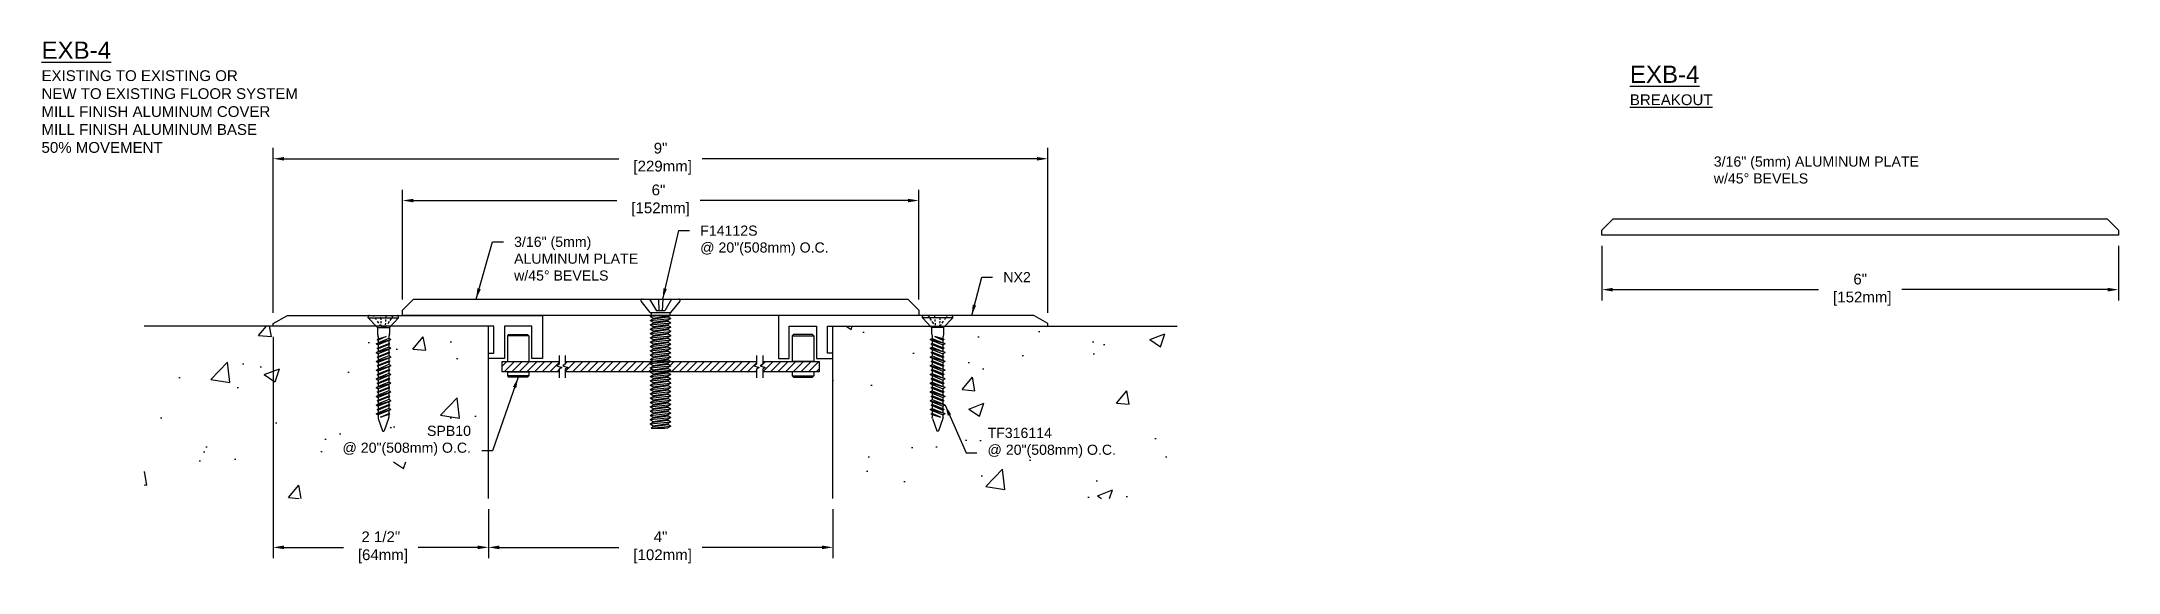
# Model space of a CAD drawing. Header units: inches. Extents: x -16.6 to 7.5, y -6.8 to -0.6.
import ezdxf

# ---------------------------------------------------------------- set-up
doc = ezdxf.new("R2010")
doc.units = ezdxf.units.IN
doc.header["$MEASUREMENT"] = 0
for name, color, linetype in [('Anchors', 4, 'Continuous'), ('Conditions', 1, 'Continuous'), ('Dimensions', 3, 'Continuous'), ('TEXT', 2, 'Continuous')]:
    doc.layers.add(name, color=color, linetype=linetype)
doc.styles.add('ARIAL', font='arial.ttf')
doc.dimstyles.new('Arial', dxfattribs={"dimtxt": 0.125, "dimasz": 0.125, "dimexe": 0.125, "dimexo": 0.125, "dimgap": 0.125, "dimtad": 0, "dimtih": 1, "dimtoh": 1, "dimdec": 4, "dimzin": 3, "dimdsep": 46, "dimlunit": 4, "dimtxsty": 'ARIAL', "dimcen": 0.125, "dimadec": 0, "dimazin": 0, "dimtfac": 1, "dimtdec": 4, "dimtofl": 0, "dimtmove": 0, "dimatfit": 3, "dimfxl": 0, "dimfrac": 2, "dimtolj": 1, "dimtzin": 0, "dimarcsym": 0})

# ---------------------------------------------------------------- blocks, each defined once
blk = doc.blocks.new('TF-316114')
for p, q in [((-0.163, 0), (0.163, 0)), ((-0.104, -0.013), (-0.113, 0)), ((-0.176, -0.029), (-0.175, -0.01)), ((-0.176, -0.029), (0.176, -0.029)), ((-0.176, -0.029), (-0.07, -0.141)), ((-0.082, -0.047), (-0.091, -0.032)), ((-0.07, -0.141), (0.07, -0.141)), ((-0.07, -0.141), (-0.07, -0.208)), ((-0.053, -0.09), (-0.069, -0.066)), ((-0.069, -0.218), (-0.063, -0.244)), ((-0.031, -0.125), (-0.044, -0.104)), ((-0.031, -0.005), (-0.031, 0)), ((-0.03, -0.026), (-0.03, -0.019)), ((-0.028, -0.051), (-0.029, -0.032)), ((-0.026, -0.091), (-0.028, -0.065)), ((-0.024, -0.126), (-0.025, -0.11)), ((-0.024, -0.135), (-0.011, -0.135)), ((-0.002, -0.135), (0.018, -0.135)), ((0.037, -0.115), (0.024, -0.135)), ((0.024, -0.135), (0.025, -0.125)), ((0.025, -0.11), (0.026, -0.09)), ((0.027, -0.07), (0.029, -0.048)), ((0.03, -0.026), (0.031, -0.008)), ((0.066, -0.071), (0.049, -0.098)), ((0.069, -0.218), (0.063, -0.244)), ((0.07, -0.141), (0.176, -0.029)), ((0.07, -0.141), (0.07, -0.208)), ((0.09, -0.035), (0.075, -0.058)), ((0.11, -0.005), (0.098, -0.022)), ((0.176, -0.029), (0.175, -0.01)), ((-0.086, -0.33), (0.086, -0.28)), ((-0.086, -0.33), (-0.062, -0.317)), ((-0.086, -0.33), (-0.062, -0.343)), ((-0.086, -0.432), (0.086, -0.381)), ((-0.086, -0.432), (-0.062, -0.419)), ((-0.086, -0.432), (-0.062, -0.445)), ((-0.074, -0.28), (0.032, -0.243)), ((-0.074, -0.28), (-0.062, -0.273)), ((-0.074, -0.28), (-0.062, -0.286)), ((-0.074, -0.381), (0.074, -0.33)), ((-0.074, -0.381), (-0.062, -0.375)), ((-0.074, -0.381), (-0.062, -0.387)), ((-0.074, -0.483), (0.074, -0.432)), ((-0.074, -0.483), (-0.062, -0.477)), ((-0.062, -0.273), (0.032, -0.243)), ((0.032, -0.243), (-0.062, -0.286)), ((-0.062, -0.253), (-0.062, -0.273)), ((0.062, -0.267), (-0.062, -0.317)), ((-0.062, -0.286), (-0.062, -0.317)), ((0.062, -0.293), (-0.062, -0.343)), ((-0.062, -0.375), (0.062, -0.324)), ((0.062, -0.337), (-0.062, -0.387)), ((-0.062, -0.343), (-0.062, -0.375)), ((0.062, -0.368), (-0.062, -0.419)), ((-0.062, -0.387), (-0.062, -0.419)), ((0.062, -0.394), (-0.062, -0.445)), ((-0.062, -0.477), (0.062, -0.426)), ((0.062, -0.438), (-0.062, -0.489)), ((-0.062, -0.445), (-0.062, -0.477)), ((0.062, -0.47), (-0.062, -0.521)), ((0.062, -0.253), (0.062, -0.267)), ((0.086, -0.28), (0.062, -0.267)), ((0.086, -0.28), (0.062, -0.293)), ((0.062, -0.293), (0.062, -0.324)), ((0.074, -0.33), (0.062, -0.324)), ((0.074, -0.33), (0.062, -0.337)), ((0.062, -0.337), (0.062, -0.368)), ((0.086, -0.381), (0.062, -0.368)), ((0.086, -0.381), (0.062, -0.394)), ((0.062, -0.394), (0.062, -0.426)), ((0.074, -0.432), (0.062, -0.426)), ((0.074, -0.432), (0.062, -0.438)), ((0.062, -0.438), (0.062, -0.47)), ((0.086, -0.483), (0.062, -0.47)), ((-0.086, -0.534), (0.086, -0.483)), ((-0.086, -0.534), (-0.062, -0.521)), ((-0.086, -0.534), (-0.062, -0.546)), ((-0.086, -0.635), (0.086, -0.584)), ((-0.086, -0.635), (-0.062, -0.622)), ((-0.086, -0.635), (-0.062, -0.648)), ((-0.086, -0.737), (0.086, -0.686)), ((-0.086, -0.737), (-0.062, -0.724)), ((-0.074, -0.483), (-0.062, -0.489)), ((-0.074, -0.584), (0.074, -0.534)), ((-0.074, -0.584), (-0.062, -0.578)), ((-0.074, -0.584), (-0.062, -0.59)), ((-0.074, -0.686), (0.074, -0.635)), ((-0.074, -0.686), (-0.062, -0.68)), ((-0.074, -0.686), (-0.062, -0.692)), ((-0.062, -0.489), (-0.062, -0.521)), ((0.062, -0.496), (-0.062, -0.546)), ((-0.062, -0.578), (0.062, -0.527)), ((0.062, -0.54), (-0.062, -0.59)), ((-0.062, -0.546), (-0.062, -0.578)), ((0.062, -0.571), (-0.062, -0.622)), ((-0.062, -0.59), (-0.062, -0.622)), ((0.062, -0.597), (-0.062, -0.648)), ((-0.062, -0.68), (0.062, -0.629)), ((0.062, -0.641), (-0.062, -0.692)), ((-0.062, -0.648), (-0.062, -0.68)), ((0.062, -0.673), (-0.062, -0.724)), ((-0.062, -0.692), (-0.062, -0.724)), ((0.062, -0.699), (-0.062, -0.75)), ((0.086, -0.483), (0.062, -0.496)), ((0.062, -0.496), (0.062, -0.527)), ((0.074, -0.534), (0.062, -0.527)), ((0.074, -0.534), (0.062, -0.54)), ((0.062, -0.54), (0.062, -0.571)), ((0.086, -0.584), (0.062, -0.571)), ((0.086, -0.584), (0.062, -0.597)), ((0.062, -0.597), (0.062, -0.629)), ((0.074, -0.635), (0.062, -0.629)), ((0.074, -0.635), (0.062, -0.641)), ((0.062, -0.641), (0.062, -0.673)), ((0.086, -0.686), (0.062, -0.673)), ((0.086, -0.686), (0.062, -0.699)), ((0.062, -0.699), (0.062, -0.73)), ((-0.086, -0.737), (-0.062, -0.75)), ((-0.086, -0.838), (0.086, -0.787)), ((-0.086, -0.838), (-0.062, -0.825)), ((-0.086, -0.838), (-0.062, -0.851)), ((-0.086, -0.94), (0.086, -0.889)), ((-0.086, -0.94), (-0.062, -0.927)), ((-0.086, -0.94), (-0.062, -0.953)), ((-0.074, -0.787), (0.074, -0.737)), ((-0.074, -0.787), (-0.062, -0.781)), ((-0.074, -0.787), (-0.062, -0.794)), ((-0.074, -0.889), (0.074, -0.838)), ((-0.074, -0.889), (-0.062, -0.883)), ((-0.074, -0.889), (-0.062, -0.895)), ((-0.074, -0.991), (0.074, -0.94)), ((-0.062, -0.781), (0.062, -0.73)), ((0.062, -0.743), (-0.062, -0.794)), ((-0.062, -0.75), (-0.062, -0.781)), ((0.062, -0.774), (-0.062, -0.825)), ((-0.062, -0.794), (-0.062, -0.825)), ((0.062, -0.8), (-0.062, -0.851)), ((-0.062, -0.883), (0.062, -0.832)), ((0.062, -0.844), (-0.062, -0.895)), ((-0.062, -0.851), (-0.062, -0.883)), ((0.062, -0.876), (-0.062, -0.927)), ((-0.062, -0.895), (-0.062, -0.927)), ((0.062, -0.902), (-0.062, -0.953)), ((-0.062, -0.984), (0.062, -0.934)), ((0.062, -0.946), (-0.062, -0.997)), ((-0.062, -0.953), (-0.062, -0.984)), ((0.074, -0.737), (0.062, -0.73)), ((0.074, -0.737), (0.062, -0.743)), ((0.062, -0.743), (0.062, -0.774)), ((0.086, -0.787), (0.062, -0.774)), ((0.086, -0.787), (0.062, -0.8)), ((0.062, -0.8), (0.062, -0.832)), ((0.074, -0.838), (0.062, -0.832)), ((0.074, -0.838), (0.062, -0.844)), ((0.062, -0.844), (0.062, -0.876)), ((0.086, -0.889), (0.062, -0.876)), ((0.086, -0.889), (0.062, -0.902)), ((0.062, -0.902), (0.062, -0.934)), ((0.074, -0.94), (0.062, -0.934)), ((0.074, -0.94), (0.062, -0.946)), ((0.062, -0.946), (0.062, -0.978)), ((-0.086, -1.041), (0.086, -0.991)), ((-0.086, -1.041), (-0.062, -1.028)), ((-0.086, -1.041), (-0.062, -1.054)), ((-0.086, -1.143), (0.086, -1.092)), ((-0.086, -1.143), (-0.062, -1.13)), ((-0.086, -1.143), (-0.062, -1.156)), ((-0.074, -0.991), (-0.062, -0.984)), ((-0.074, -0.991), (-0.062, -0.997)), ((-0.074, -1.092), (0.074, -1.041)), ((-0.074, -1.092), (-0.062, -1.086)), ((-0.074, -1.092), (-0.062, -1.098)), ((0.062, -0.978), (-0.062, -1.028)), ((-0.062, -0.997), (-0.062, -1.028)), ((0.062, -1.003), (-0.062, -1.054)), ((-0.062, -1.086), (0.062, -1.035)), ((0.062, -1.047), (-0.062, -1.098)), ((-0.062, -1.054), (-0.062, -1.086)), ((0.062, -1.079), (-0.062, -1.13)), ((-0.062, -1.098), (-0.062, -1.13)), ((0.062, -1.105), (-0.062, -1.156)), ((-0.062, -1.156), (-0.062, -1.182)), ((-0.06, -1.197), (-0.01, -1.34)), ((-0.034, -1.18), (0.062, -1.137)), ((-0.034, -1.18), (0.074, -1.143)), ((0.062, -1.149), (-0.034, -1.18)), ((0.06, -1.197), (0.01, -1.34)), ((0.086, -0.991), (0.062, -0.978)), ((0.086, -0.991), (0.062, -1.003)), ((0.062, -1.003), (0.062, -1.035)), ((0.074, -1.041), (0.062, -1.035)), ((0.074, -1.041), (0.062, -1.047)), ((0.062, -1.047), (0.062, -1.079)), ((0.086, -1.092), (0.062, -1.079)), ((0.086, -1.092), (0.062, -1.105)), ((0.062, -1.105), (0.062, -1.137)), ((0.074, -1.143), (0.062, -1.137)), ((0.074, -1.143), (0.062, -1.149)), ((0.062, -1.149), (0.062, -1.182))]:
    blk.add_line(p, q)
for centre, radius, start, end in [((-0.163, -0.011), 0.0112, 90, 175), ((-0.023, -0.208), 0.0465, 180, 191.9357), ((0.023, -0.208), 0.0465, 348.0643, 0), ((0.163, -0.011), 0.0112, 5, 90), ((-0.109, -0.253), 0.0465, 0, 11.9357), ((0.109, -0.253), 0.0465, 168.0643, 180), ((-0.016, -1.182), 0.0465, 180, 199.3058), ((0.016, -1.182), 0.0465, 340.6942, 0), ((0, -1.335), 0.0106, 204.1001, 335.8999)]:
    blk.add_arc(centre, radius, start, end)
blk = doc.blocks.new('TF316114')
blk.add_blockref('TF-316114', (0, 0))
blk = doc.blocks.new('F14112S')
for p, q in [((-0.214, 0), (0.214, 0)), ((-0.128, 0), (-0.047, -0.137)), ((-0.025, 0), (-0.02, -0.137)), ((0.025, 0), (0.02, -0.137)), ((0.128, 0), (0.048, -0.137)), ((-0.119, -0.155), (-0.226, -0.024)), ((-0.119, -0.155), (0.119, -0.155)), ((-0.119, -0.2), (-0.108, -0.195)), ((-0.119, -0.2), (-0.068, -0.195)), ((-0.119, -0.2), (-0.085, -0.22)), ((-0.119, -0.25), (0.119, -0.225)), ((-0.119, -0.25), (-0.085, -0.23)), ((-0.108, -0.155), (-0.108, -0.195)), ((0.108, -0.195), (-0.108, -0.195)), ((-0.085, -0.22), (0.085, -0.195)), ((-0.085, -0.23), (0.085, -0.205)), ((-0.085, -0.22), (-0.085, -0.23)), ((0.048, -0.137), (-0.047, -0.137)), ((0.108, -0.195), (0.085, -0.205)), ((0.119, -0.225), (0.085, -0.205)), ((0.119, -0.225), (0.085, -0.245)), ((0.108, -0.155), (0.108, -0.195)), ((0.119, -0.155), (0.226, -0.024)), ((-0.119, -0.25), (-0.085, -0.27)), ((-0.119, -0.3), (0.119, -0.275)), ((-0.119, -0.3), (-0.085, -0.28)), ((-0.119, -0.3), (-0.085, -0.32)), ((-0.119, -0.35), (0.119, -0.325)), ((-0.119, -0.35), (-0.085, -0.33)), ((-0.119, -0.35), (-0.085, -0.37)), ((-0.119, -0.4), (0.119, -0.375)), ((-0.119, -0.4), (-0.085, -0.38)), ((-0.119, -0.4), (-0.085, -0.42)), ((-0.119, -0.45), (0.119, -0.425)), ((-0.119, -0.45), (-0.085, -0.43)), ((-0.119, -0.45), (-0.085, -0.47)), ((-0.119, -0.5), (0.119, -0.475)), ((-0.119, -0.5), (-0.085, -0.48)), ((-0.085, -0.27), (0.085, -0.245)), ((-0.085, -0.28), (0.085, -0.255)), ((-0.085, -0.27), (-0.085, -0.28)), ((-0.085, -0.32), (0.085, -0.295)), ((-0.085, -0.33), (0.085, -0.305)), ((-0.085, -0.32), (-0.085, -0.33)), ((-0.085, -0.37), (0.085, -0.345)), ((-0.085, -0.38), (0.085, -0.355)), ((-0.085, -0.37), (-0.085, -0.38)), ((-0.085, -0.42), (0.085, -0.395)), ((-0.085, -0.43), (0.085, -0.405)), ((-0.085, -0.42), (-0.085, -0.43)), ((-0.085, -0.47), (0.085, -0.445)), ((-0.085, -0.48), (0.085, -0.455)), ((-0.085, -0.47), (-0.085, -0.48)), ((0.085, -0.245), (0.085, -0.255)), ((0.119, -0.275), (0.085, -0.255)), ((0.119, -0.275), (0.085, -0.295)), ((0.085, -0.295), (0.085, -0.305)), ((0.119, -0.325), (0.085, -0.305)), ((0.119, -0.325), (0.085, -0.345)), ((0.085, -0.345), (0.085, -0.355)), ((0.119, -0.375), (0.085, -0.355)), ((0.119, -0.375), (0.085, -0.395)), ((0.085, -0.395), (0.085, -0.405)), ((0.119, -0.425), (0.085, -0.405)), ((0.119, -0.425), (0.085, -0.445)), ((0.085, -0.445), (0.085, -0.455)), ((0.119, -0.475), (0.085, -0.455)), ((0.119, -0.475), (0.085, -0.495)), ((-0.119, -0.5), (-0.085, -0.52)), ((-0.119, -0.55), (0.119, -0.525)), ((-0.119, -0.55), (-0.085, -0.53)), ((-0.119, -0.55), (-0.085, -0.57)), ((-0.119, -0.6), (0.119, -0.575)), ((-0.119, -0.6), (-0.085, -0.58)), ((-0.119, -0.6), (-0.085, -0.62)), ((-0.119, -0.65), (0.119, -0.625)), ((-0.119, -0.65), (-0.085, -0.63)), ((-0.119, -0.65), (-0.085, -0.67)), ((-0.119, -0.7), (0.119, -0.675)), ((-0.119, -0.7), (-0.085, -0.68)), ((-0.119, -0.7), (-0.085, -0.72)), ((-0.085, -0.52), (0.085, -0.495)), ((-0.085, -0.53), (0.085, -0.505)), ((-0.085, -0.52), (-0.085, -0.53)), ((-0.085, -0.57), (0.085, -0.545)), ((-0.085, -0.58), (0.085, -0.555)), ((-0.085, -0.57), (-0.085, -0.58)), ((-0.085, -0.62), (0.085, -0.595)), ((-0.085, -0.63), (0.085, -0.605)), ((-0.085, -0.62), (-0.085, -0.63)), ((-0.085, -0.67), (0.085, -0.645)), ((-0.085, -0.68), (0.085, -0.655)), ((-0.085, -0.67), (-0.085, -0.68)), ((-0.085, -0.72), (0.085, -0.695)), ((-0.085, -0.73), (0.085, -0.705)), ((-0.085, -0.72), (-0.085, -0.73)), ((0.085, -0.495), (0.085, -0.505)), ((0.119, -0.525), (0.085, -0.505)), ((0.119, -0.525), (0.085, -0.545)), ((0.085, -0.545), (0.085, -0.555)), ((0.119, -0.575), (0.085, -0.555)), ((0.119, -0.575), (0.085, -0.595)), ((0.085, -0.595), (0.085, -0.605)), ((0.119, -0.625), (0.085, -0.605)), ((0.119, -0.625), (0.085, -0.645)), ((0.085, -0.645), (0.085, -0.655)), ((0.119, -0.675), (0.085, -0.655)), ((0.119, -0.675), (0.085, -0.695)), ((0.085, -0.695), (0.085, -0.705)), ((0.119, -0.725), (0.085, -0.705)), ((-0.119, -0.75), (0.119, -0.725)), ((-0.119, -0.75), (-0.085, -0.73)), ((-0.119, -0.75), (-0.085, -0.77)), ((-0.119, -0.8), (0.119, -0.775)), ((-0.119, -0.8), (-0.085, -0.78)), ((-0.119, -0.8), (-0.085, -0.82)), ((-0.119, -0.85), (0.119, -0.825)), ((-0.119, -0.85), (-0.085, -0.83)), ((-0.119, -0.85), (-0.085, -0.87)), ((-0.119, -0.9), (0.119, -0.875)), ((-0.119, -0.9), (-0.085, -0.88)), ((-0.119, -0.9), (-0.085, -0.92)), ((-0.119, -0.95), (0.119, -0.925)), ((-0.119, -0.95), (-0.085, -0.93)), ((-0.119, -0.95), (-0.085, -0.97)), ((-0.085, -0.77), (0.085, -0.745)), ((-0.085, -0.78), (0.085, -0.755)), ((-0.085, -0.77), (-0.085, -0.78)), ((-0.085, -0.82), (0.085, -0.795)), ((-0.085, -0.83), (0.085, -0.805)), ((-0.085, -0.82), (-0.085, -0.83)), ((-0.085, -0.87), (0.085, -0.845)), ((-0.085, -0.88), (0.085, -0.855)), ((-0.085, -0.87), (-0.085, -0.88)), ((-0.085, -0.92), (0.085, -0.895)), ((-0.085, -0.93), (0.085, -0.905)), ((-0.085, -0.92), (-0.085, -0.93)), ((-0.085, -0.97), (0.085, -0.945)), ((-0.085, -0.98), (0.085, -0.955)), ((0.119, -0.725), (0.085, -0.745)), ((0.085, -0.745), (0.085, -0.755)), ((0.119, -0.775), (0.085, -0.755)), ((0.119, -0.775), (0.085, -0.795)), ((0.085, -0.795), (0.085, -0.805)), ((0.119, -0.825), (0.085, -0.805)), ((0.119, -0.825), (0.085, -0.845)), ((0.085, -0.845), (0.085, -0.855)), ((0.119, -0.875), (0.085, -0.855)), ((0.119, -0.875), (0.085, -0.895)), ((0.085, -0.895), (0.085, -0.905)), ((0.119, -0.925), (0.085, -0.905)), ((0.119, -0.925), (0.085, -0.945)), ((0.085, -0.945), (0.085, -0.955)), ((0.119, -0.975), (0.085, -0.955)), ((-0.119, -1), (0.119, -0.975)), ((-0.119, -1), (-0.085, -0.98)), ((-0.119, -1), (-0.085, -1.02)), ((-0.119, -1.05), (0.119, -1.025)), ((-0.119, -1.05), (-0.085, -1.03)), ((-0.119, -1.05), (-0.085, -1.07)), ((-0.119, -1.1), (0.119, -1.075)), ((-0.119, -1.1), (-0.085, -1.08)), ((-0.119, -1.1), (-0.085, -1.12)), ((-0.119, -1.15), (0.119, -1.125)), ((-0.119, -1.15), (-0.085, -1.13)), ((-0.119, -1.15), (-0.085, -1.17)), ((-0.119, -1.2), (0.119, -1.175)), ((-0.119, -1.2), (-0.085, -1.18)), ((-0.119, -1.2), (-0.085, -1.22)), ((-0.085, -0.97), (-0.085, -0.98)), ((-0.085, -1.02), (0.085, -0.995)), ((-0.085, -1.03), (0.085, -1.005)), ((-0.085, -1.02), (-0.085, -1.03)), ((-0.085, -1.07), (0.085, -1.045)), ((-0.085, -1.08), (0.085, -1.055)), ((-0.085, -1.07), (-0.085, -1.08)), ((-0.085, -1.12), (0.085, -1.095)), ((-0.085, -1.13), (0.085, -1.105)), ((-0.085, -1.12), (-0.085, -1.13)), ((-0.085, -1.17), (0.085, -1.145)), ((-0.085, -1.18), (0.085, -1.155)), ((-0.085, -1.17), (-0.085, -1.18)), ((-0.085, -1.22), (0.085, -1.195)), ((-0.085, -1.23), (0.085, -1.205)), ((0.119, -0.975), (0.085, -0.995)), ((0.085, -0.995), (0.085, -1.005)), ((0.119, -1.025), (0.085, -1.005)), ((0.119, -1.025), (0.085, -1.045)), ((0.085, -1.045), (0.085, -1.055)), ((0.119, -1.075), (0.085, -1.055)), ((0.119, -1.075), (0.085, -1.095)), ((0.085, -1.095), (0.085, -1.105)), ((0.119, -1.125), (0.085, -1.105)), ((0.119, -1.125), (0.085, -1.145)), ((0.085, -1.145), (0.085, -1.155)), ((0.119, -1.175), (0.085, -1.155)), ((0.119, -1.175), (0.085, -1.195)), ((0.085, -1.195), (0.085, -1.205)), ((0.119, -1.225), (0.085, -1.205)), ((-0.119, -1.25), (0.119, -1.225)), ((-0.119, -1.25), (-0.085, -1.23)), ((-0.119, -1.25), (-0.085, -1.27)), ((-0.119, -1.3), (0.119, -1.275)), ((-0.119, -1.3), (-0.085, -1.28)), ((-0.119, -1.3), (-0.085, -1.32)), ((-0.119, -1.35), (0.119, -1.325)), ((-0.119, -1.35), (-0.085, -1.33)), ((-0.119, -1.35), (-0.085, -1.37)), ((-0.119, -1.4), (0.119, -1.375)), ((-0.119, -1.4), (-0.085, -1.38)), ((-0.119, -1.4), (-0.085, -1.42)), ((-0.119, -1.45), (0.119, -1.425)), ((-0.119, -1.45), (-0.085, -1.43)), ((-0.085, -1.22), (-0.085, -1.23)), ((-0.085, -1.27), (0.085, -1.245)), ((-0.085, -1.28), (0.085, -1.255)), ((-0.085, -1.27), (-0.085, -1.28)), ((-0.085, -1.32), (0.085, -1.295)), ((-0.085, -1.33), (0.085, -1.305)), ((-0.085, -1.32), (-0.085, -1.33)), ((-0.085, -1.37), (0.085, -1.345)), ((-0.085, -1.38), (0.085, -1.355)), ((-0.085, -1.37), (-0.085, -1.38)), ((-0.085, -1.42), (0.085, -1.395)), ((-0.085, -1.43), (0.085, -1.405)), ((-0.085, -1.42), (-0.085, -1.43)), ((-0.085, -1.47), (0.085, -1.445)), ((0.119, -1.225), (0.085, -1.245)), ((0.085, -1.245), (0.085, -1.255)), ((0.119, -1.275), (0.085, -1.255)), ((0.119, -1.275), (0.085, -1.295)), ((0.085, -1.295), (0.085, -1.305)), ((0.119, -1.325), (0.085, -1.305)), ((0.119, -1.325), (0.085, -1.345)), ((0.085, -1.345), (0.085, -1.355)), ((0.119, -1.375), (0.085, -1.355)), ((0.119, -1.375), (0.085, -1.395)), ((0.085, -1.395), (0.085, -1.405)), ((0.119, -1.425), (0.085, -1.405)), ((0.119, -1.425), (0.085, -1.445)), ((0.085, -1.445), (0.085, -1.455)), ((-0.119, -1.45), (-0.085, -1.47)), ((-0.11, -1.5), (0.119, -1.475)), ((-0.11, -1.5), (-0.085, -1.48)), ((-0.11, -1.5), (0.048, -1.5)), ((-0.085, -1.48), (0.085, -1.455)), ((-0.085, -1.47), (-0.085, -1.48)), ((0.048, -1.5), (0.085, -1.495)), ((0.119, -1.475), (0.085, -1.455)), ((0.119, -1.475), (0.085, -1.495))]:
    blk.add_line(p, q)
for centre, start, end in [((-0.214, -0.015), 90, 219.032), ((0.214, -0.015), 320.968, 90)]:
    blk.add_arc(centre, 0.015, start, end)
blk = doc.blocks.new('*D10')
at = {"layer": 'Defpoints', "color": 0}
for p in [(-11.453, -5.935), (-7.453, -5.935), (-7.453, -6.503)]:
    blk.add_point(p, dxfattribs=at)
at = {"layer": 'Dimensions', "color": 0, "lineweight": -2}
for p, q in [((-11.453, -6.06), (-11.453, -6.628)), ((-7.453, -6.06), (-7.453, -6.628)), ((-11.328, -6.503), (-9.936, -6.503)), ((-7.578, -6.503), (-8.97, -6.503))]:
    blk.add_line(p, q, dxfattribs=at)
at = {"layer": 'Dimensions', "color": 0}
for points in [[(-11.328, -6.482), (-11.328, -6.524), (-11.453, -6.503)], [(-7.578, -6.482), (-7.578, -6.524), (-7.453, -6.503)]]:
    blk.add_solid(points, dxfattribs=at)
at = {"layer": 'Dimensions', "color": 0, "insert": (-9.453, -6.503), "char_height": 0.125, "attachment_point": 5, "style": 'ARIAL'}
blk.add_mtext('\\A1;4"\\P [102mm]', dxfattribs=at)
blk = doc.blocks.new('*D11')
at = {"layer": 'Defpoints', "color": 0}
for p in [(-13.953, -3.935), (-11.453, -5.935), (-13.953, -6.503)]:
    blk.add_point(p, dxfattribs=at)
at = {"layer": 'Dimensions', "color": 0, "lineweight": -2}
for p, q in [((-13.953, -4.06), (-13.953, -6.628)), ((-11.453, -6.06), (-11.453, -6.628)), ((-13.828, -6.503), (-13.138, -6.503)), ((-11.578, -6.503), (-12.269, -6.503))]:
    blk.add_line(p, q, dxfattribs=at)
at = {"layer": 'Dimensions', "color": 0}
for points in [[(-13.828, -6.482), (-13.828, -6.524), (-13.953, -6.503)], [(-11.578, -6.482), (-11.578, -6.524), (-11.453, -6.503)]]:
    blk.add_solid(points, dxfattribs=at)
at = {"layer": 'Dimensions', "color": 0, "insert": (-12.703, -6.503), "char_height": 0.125, "attachment_point": 5, "style": 'ARIAL'}
blk.add_mtext('\\A1;2 1/2"\\P [64mm]', dxfattribs=at)
blk = doc.blocks.new('*D12')
at = {"layer": 'Defpoints', "color": 0}
for p in [(-6.452, -2.476), (-12.452, -3.75), (-6.452, -3.75)]:
    blk.add_point(p, dxfattribs=at)
at = {"layer": 'Dimensions', "color": 0, "lineweight": -2}
for p, q in [((-12.452, -3.625), (-12.452, -2.351)), ((-6.452, -3.625), (-6.452, -2.351)), ((-12.327, -2.476), (-9.96, -2.476)), ((-6.577, -2.476), (-8.993, -2.476))]:
    blk.add_line(p, q, dxfattribs=at)
at = {"layer": 'Dimensions', "color": 0}
for points in [[(-12.327, -2.456), (-12.327, -2.497), (-12.452, -2.476)], [(-6.577, -2.456), (-6.577, -2.497), (-6.452, -2.476)]]:
    blk.add_solid(points, dxfattribs=at)
at = {"layer": 'Dimensions', "color": 0, "insert": (-9.477, -2.476), "char_height": 0.125, "attachment_point": 5, "style": 'ARIAL'}
blk.add_mtext('\\A1;6"\\P [152mm]', dxfattribs=at)
blk = doc.blocks.new('*D13')
at = {"layer": 'Defpoints', "color": 0}
for p in [(-4.953, -1.991), (-13.953, -3.905), (-4.953, -3.905)]:
    blk.add_point(p, dxfattribs=at)
at = {"layer": 'Dimensions', "color": 0, "lineweight": -2}
for p, q in [((-13.953, -3.78), (-13.953, -1.866)), ((-4.953, -3.78), (-4.953, -1.866)), ((-13.828, -1.991), (-9.936, -1.991)), ((-5.078, -1.991), (-8.97, -1.991))]:
    blk.add_line(p, q, dxfattribs=at)
at = {"layer": 'Dimensions', "color": 0}
for points in [[(-13.828, -1.971), (-13.828, -2.012), (-13.953, -1.991)], [(-5.078, -1.971), (-5.078, -2.012), (-4.953, -1.991)]]:
    blk.add_solid(points, dxfattribs=at)
at = {"layer": 'Dimensions', "color": 0, "insert": (-9.453, -1.991), "char_height": 0.125, "attachment_point": 5, "style": 'ARIAL'}
blk.add_mtext('\\A1;9"\\P [229mm]', dxfattribs=at)
blk = doc.blocks.new('PIN')
for p, q in [((-0.16, 0.17), (-0.145, 0.185)), ((-0.16, 0.17), (0.09, 0.17)), ((-0.16, 0.17), (-0.16, -0.128)), ((0.075, 0.185), (-0.145, 0.185)), ((0.075, 0.185), (0.09, 0.17)), ((0.09, 0.17), (0.09, -0.128)), ((0.09, -0.128), (-0.16, -0.128)), ((0.09, -0.248), (-0.16, -0.248)), ((-0.16, -0.248), (-0.16, -0.295)), ((-0.16, -0.295), (0.09, -0.295)), ((-0.16, -0.295), (-0.145, -0.31)), ((-0.145, -0.31), (0.075, -0.31)), ((0.09, -0.295), (0.075, -0.31)), ((0.09, -0.248), (0.09, -0.295))]:
    blk.add_line(p, q)
blk = doc.blocks.new('SPB10')
h = blk.add_hatch()
h.set_pattern_fill('ANSI31', color=256, scale=0.5, style=0)
h.paths.add_polyline_path([(5.222, 3.147), (5.222, 3.027), (5.886, 3.027), (5.886, 3.057), (5.915, 3.076), (5.857, 3.098), (5.886, 3.117), (5.886, 3.147)])
h.paths.add_polyline_path([(5.956, 3.147), (5.956, 3.117), (5.927, 3.098), (5.985, 3.076), (5.956, 3.057), (5.956, 3.027), (6.953, 3.027), (6.979, 3.042), (6.979, 3.052), (6.945, 3.072), (6.979, 3.092), (6.979, 3.102), (6.945, 3.122), (6.979, 3.142), (6.979, 3.147)])
h.paths.add_polyline_path([(7.182, 3.147), (7.149, 3.127), (7.149, 3.117), (7.183, 3.097), (7.149, 3.077), (7.149, 3.067), (7.183, 3.047), (7.149, 3.027), (7.149, 3.027), (8.18, 3.027), (8.18, 3.057), (8.209, 3.076), (8.151, 3.098), (8.18, 3.117), (8.18, 3.147)])
h.paths.add_polyline_path([(8.905, 3.027), (8.905, 3.147), (8.25, 3.147), (8.25, 3.117), (8.221, 3.098), (8.279, 3.076), (8.25, 3.057), (8.25, 3.027)])
for points in [[(5.886, 3.027), (5.222, 3.027), (5.222, 3.147), (5.886, 3.147)], [(5.886, 3.217), (5.886, 3.117), (5.857, 3.098), (5.915, 3.076), (5.886, 3.057), (5.886, 2.957)], [(5.956, 3.217), (5.956, 3.117), (5.927, 3.098), (5.985, 3.076), (5.956, 3.057), (5.956, 2.957)], [(5.956, 3.147), (8.18, 3.147)], [(8.18, 3.217), (8.18, 3.117), (8.151, 3.098), (8.209, 3.076), (8.18, 3.057), (8.18, 2.957)], [(8.25, 3.217), (8.25, 3.117), (8.221, 3.098), (8.279, 3.076), (8.25, 3.057), (8.25, 2.957)], [(8.25, 3.147), (8.905, 3.147), (8.905, 3.027), (8.25, 3.027)], [(8.18, 3.027), (5.956, 3.027)]]:
    blk.add_lwpolyline(points)
at = {"xscale": -1}
blk.add_blockref('PIN', (5.374, 3.274), dxfattribs=at)
blk.add_blockref('PIN', (8.753, 3.274))
blk = doc.blocks.new('NX2')
blk.add_lwpolyline([(6.069, 3.557), (5.751, 3.557), (5.751, 3.182), (5.564, 3.182), (5.564, 3.244), (5.626, 3.244), (5.626, 3.557), (3.064, 3.557), (3.064, 3.587), (3.229, 3.682), (6.194, 3.682), (6.194, 3.182), (6.069, 3.182)], close=True)
blk = doc.blocks.new('*D16')
at = {"layer": 'Defpoints', "color": 0}
for p in [(1.484, -2.879), (7.484, -2.879), (7.484, -3.511)]:
    blk.add_point(p, dxfattribs=at)
at = {"layer": 'Dimensions', "color": 0, "lineweight": -2}
for p, q in [((1.484, -3.004), (1.484, -3.636)), ((7.484, -3.004), (7.484, -3.636)), ((1.609, -3.511), (4.001, -3.511)), ((7.359, -3.511), (4.967, -3.511))]:
    blk.add_line(p, q, dxfattribs=at)
at = {"layer": 'Dimensions', "color": 0}
for points in [[(1.609, -3.49), (1.609, -3.532), (1.484, -3.511)], [(7.359, -3.49), (7.359, -3.532), (7.484, -3.511)]]:
    blk.add_solid(points, dxfattribs=at)
at = {"layer": 'Dimensions', "color": 0, "insert": (4.484, -3.511), "char_height": 0.125, "attachment_point": 5, "style": 'ARIAL'}
blk.add_mtext('\\A1;6"\\P [152mm]', dxfattribs=at)

msp = doc.modelspace()

# ---------------------------------------------------------------- hatches: boundary and pattern name
at = {"layer": 'Conditions'}
h = msp.add_hatch(dxfattribs=at)
h.set_pattern_fill('AR-CONC', color=256, scale=0.25, style=0)
h.set_pattern_definition([(50, (-17.0169, -7.4921), (1.79315, -0.15688), [0.1875, -2.0625]), (355, (-17.0169, -7.4921), (-0.3469, 1.8805), [0.15, -1.65]), (100.45, (-16.8675, -7.5052), (1.44627, 1.7236), [0.15935, -1.75286]), (46.184, (-17.0169, -6.9921), (2.6681, -0.4138), [0.28125, -3.09375]), (96.636, (-16.7945, -7.0266), (2.3367, 2.4353), [0.239, -2.6293]), (351.184, (-17.017, -6.9921), (2.3367, 2.4353), [0.225, -2.475]), (21, (-16.7669, -7.1171), (1.49227, -1.00655), [0.1875, -2.0625]), (326, (-16.7669, -7.1171), (0.6083, 1.8129), [0.15, -1.65]), (71.45, (-16.6425, -7.201), (2.10056, 0.80633), [0.15935, -1.75286]), (37.5, (-17.0169, -7.49214), (0.0304, 0.832235), [0, -1.63, 0, -1.675, 0, -1.65625]), (7.5, (-17.0169, -7.4921), (0.65767, 0.98603), [0, -0.955, 0, -1.5925, 0, -0.63125]), (327.5, (-17.5744, -7.49214), (1.334556, -0.05639), [0, -0.625, 0, -1.95, 0, -2.5875]), (317.5, (-17.8244, -7.4921), (1.45797, 0.25026), [0, -0.8125, 0, -1.295, 0, -1.8375])])
h.paths.add_polyline_path([(-12.75847, -4.64832), (-12.73447, -4.6354), (-12.73447, -4.60371), (-12.74592, -4.59754), (-12.73447, -4.59138), (-12.73447, -4.55969), (-12.75847, -4.54676), (-12.73447, -4.53384), (-12.73447, -4.50214), (-12.74592, -4.49598), (-12.73447, -4.48982), (-12.73447, -4.45812), (-12.75847, -4.4452), (-12.73447, -4.43227), (-12.73447, -4.40058), (-12.74592, -4.39442), (-12.73447, -4.38825), (-12.73447, -4.35656), (-12.75847, -4.34364), (-12.73447, -4.33071), (-12.73447, -4.29902), (-12.74592, -4.29285), (-12.73447, -4.28669), (-12.73447, -4.255), (-12.75847, -4.24207), (-12.73447, -4.22915), (-12.73447, -4.19746), (-12.74592, -4.19129), (-12.73447, -4.18513), (-12.73447, -4.15344), (-12.75847, -4.14051), (-12.73447, -4.12759), (-12.73447, -4.09589), (-12.74592, -4.08973), (-12.73447, -4.08357), (-12.73447, -4.06343, 0.05212645), (-12.73548, -4.05382), (-12.74197, -4.02309), (-12.74197, -3.95114), (-12.75712, -3.93514), (-13.95322, -3.93514), (-15.45322, -3.93514), (-15.45322, -5.93493), (-11.45322, -5.93493), (-11.45322, -3.93514), (-12.58733, -3.93514), (-12.60247, -3.95114), (-12.60247, -4.02309), (-12.60897, -4.05382, 0.05212645), (-12.60997, -4.06343), (-12.60997, -4.0768), (-12.58597, -4.08973), (-12.60997, -4.10265), (-12.60997, -4.13435), (-12.59853, -4.14051), (-12.60997, -4.14667), (-12.60997, -4.17837), (-12.58597, -4.19129), (-12.60997, -4.20422), (-12.60997, -4.23591), (-12.59853, -4.24207), (-12.60997, -4.24824), (-12.60997, -4.27993), (-12.58597, -4.29285), (-12.60997, -4.30578), (-12.60997, -4.33747), (-12.59853, -4.34364), (-12.60997, -4.3498), (-12.60997, -4.38149), (-12.58597, -4.39442), (-12.60997, -4.40734), (-12.60997, -4.43903), (-12.59853, -4.4452), (-12.60997, -4.45136), (-12.60997, -4.48305), (-12.58597, -4.49598), (-12.60997, -4.5089), (-12.60997, -4.5406), (-12.59853, -4.54676), (-12.60997, -4.55292), (-12.60997, -4.58462), (-12.58597, -4.59754), (-12.60997, -4.61047), (-12.60997, -4.64216), (-12.59853, -4.64832), (-12.60997, -4.65449), (-12.60997, -4.68618), (-12.58597, -4.6991), (-12.60997, -4.71203), (-12.60997, -4.74372), (-12.59853, -4.74989), (-12.60997, -4.75605), (-12.60997, -4.78774), (-12.58597, -4.80067), (-12.60997, -4.81359), (-12.60997, -4.84528), (-12.59853, -4.85145), (-12.60997, -4.85761), (-12.60997, -4.8893), (-12.58597, -4.90223), (-12.60997, -4.91515), (-12.60997, -4.94685), (-12.59853, -4.95301), (-12.60997, -4.95917), (-12.60997, -4.99971), (-12.662, -5.14822, -0.77412328), (-12.68245, -5.14822), (-12.73447, -4.99971), (-12.73447, -4.96594), (-12.75847, -4.95301), (-12.73447, -4.94009), (-12.73447, -4.90839), (-12.74592, -4.90223), (-12.73447, -4.89607), (-12.73447, -4.86437), (-12.75847, -4.85145), (-12.73447, -4.83852), (-12.73447, -4.80683), (-12.74592, -4.80067), (-12.73447, -4.7945), (-12.73447, -4.76281), (-12.75847, -4.74989), (-12.73447, -4.73696), (-12.73447, -4.70527), (-12.74592, -4.6991), (-12.73447, -4.69294), (-12.73447, -4.66125)])
h.paths.add_polyline_path([(-13.07832, -5.21546), (-12.01245, -5.21546), (-12.01245, -5.04563), (-11.51813, -5.04563), (-11.51813, -5.50879), (-13.07832, -5.50879)], flags=16)
h.paths.add_polyline_path([(-13.06875, -5.05839), (-11.54037, -5.05839), (-11.54037, -5.46918), (-13.06875, -5.46918)], flags=24)
h = msp.add_hatch(dxfattribs=at)
h.set_pattern_fill('AR-CONC', color=256, scale=0.25, style=0)
h.set_pattern_definition([(50, (-16.0169, -7.4921), (1.79315, -0.15688), [0.1875, -2.0625]), (355, (-16.0169, -7.4921), (-0.34688, 1.88048), [0.15, -1.65]), (100.451, (-15.8675, -7.5052), (1.44627, 1.7236), [0.15935, -1.75286]), (46.184, (-16.0169, -6.9921), (2.6681, -0.4138), [0.28125, -3.09375]), (96.636, (-15.7945, -7.0266), (2.33666, 2.4353), [0.23903, -2.6293]), (351.184, (-16.017, -6.9921), (2.33665, 2.4353), [0.225, -2.475]), (21, (-15.7669, -7.1171), (1.49227, -1.00655), [0.1875, -2.0625]), (326, (-15.7669, -7.1171), (0.6083, 1.81288), [0.15, -1.65]), (71.451, (-15.6425, -7.201), (2.10056, 0.80633), [0.15935, -1.75286]), (37.5, (-16.0169, -7.49214), (0.0304, 0.832235), [0, -1.63, 0, -1.675, 0, -1.65625]), (7.5, (-16.0169, -7.4921), (0.657674, 0.98603), [0, -0.955, 0, -1.5925, 0, -0.63125]), (327.5, (-16.5744, -7.49214), (1.334556, -0.056387), [0, -0.625, 0, -1.95, 0, -2.5875]), (317.5, (-16.8244, -7.4921), (1.45797, 0.25026), [0, -0.8125, 0, -1.295, 0, -1.8375])])
h.paths.add_polyline_path([(-6.14933, -3.93514), (-6.16447, -3.95114), (-6.16447, -4.02309), (-6.17097, -4.05382, 0.05212645), (-6.17197, -4.06343), (-6.17197, -4.08357), (-6.16053, -4.08973), (-6.17197, -4.09589), (-6.17197, -4.12759), (-6.14797, -4.14051), (-6.17197, -4.15344), (-6.17197, -4.18513), (-6.16053, -4.19129), (-6.17197, -4.19746), (-6.17197, -4.22915), (-6.14797, -4.24207), (-6.17197, -4.255), (-6.17197, -4.28669), (-6.16053, -4.29285), (-6.17197, -4.29902), (-6.17197, -4.33071), (-6.14797, -4.34364), (-6.17197, -4.35656), (-6.17197, -4.38825), (-6.16053, -4.39442), (-6.17197, -4.40058), (-6.17197, -4.43227), (-6.14797, -4.4452), (-6.17197, -4.45812), (-6.17197, -4.48982), (-6.16053, -4.49598), (-6.17197, -4.50214), (-6.17197, -4.53384), (-6.14797, -4.54676), (-6.17197, -4.55969), (-6.17197, -4.59138), (-6.16053, -4.59754), (-6.17197, -4.60371), (-6.17197, -4.6354), (-6.14797, -4.64832), (-6.17197, -4.66125), (-6.17197, -4.69294), (-6.16053, -4.6991), (-6.17197, -4.70527), (-6.17197, -4.73696), (-6.14797, -4.74989), (-6.17197, -4.76281), (-6.17197, -4.7945), (-6.16053, -4.80067), (-6.17197, -4.80683), (-6.17197, -4.83852), (-6.14797, -4.85145), (-6.17197, -4.86437), (-6.17197, -4.89607), (-6.16053, -4.90223), (-6.17197, -4.90839), (-6.17197, -4.94009), (-6.14797, -4.95301), (-6.17197, -4.96594), (-6.17197, -4.99971), (-6.224, -5.14822, -0.77412328), (-6.24445, -5.14822), (-6.29647, -4.99971), (-6.29647, -4.95917), (-6.30792, -4.95301), (-6.29647, -4.94685), (-6.29647, -4.91515), (-6.32047, -4.90223), (-6.29647, -4.8893), (-6.29647, -4.85761), (-6.30792, -4.85145), (-6.29647, -4.84528), (-6.29647, -4.81359), (-6.32047, -4.80067), (-6.29647, -4.78774), (-6.29647, -4.75605), (-6.30792, -4.74989), (-6.29647, -4.74372), (-6.29647, -4.71203), (-6.32047, -4.6991), (-6.29647, -4.68618), (-6.29647, -4.65449), (-6.30792, -4.64832), (-6.29647, -4.64216), (-6.29647, -4.61047), (-6.32047, -4.59754), (-6.29647, -4.58462), (-6.29647, -4.55292), (-6.30792, -4.54676), (-6.29647, -4.5406), (-6.29647, -4.5089), (-6.32047, -4.49598), (-6.29647, -4.48305), (-6.29647, -4.45136), (-6.30792, -4.4452), (-6.29647, -4.43903), (-6.29647, -4.40734), (-6.32047, -4.39442), (-6.29647, -4.38149), (-6.29647, -4.3498), (-6.30792, -4.34364), (-6.29647, -4.33747), (-6.29647, -4.30578), (-6.32047, -4.29285), (-6.29647, -4.27993), (-6.29647, -4.24824), (-6.30792, -4.24207), (-6.29647, -4.23591), (-6.29647, -4.20422), (-6.32047, -4.19129), (-6.29647, -4.17837), (-6.29647, -4.14667), (-6.30792, -4.14051), (-6.29647, -4.13435), (-6.29647, -4.10265), (-6.32047, -4.08973), (-6.29647, -4.0768), (-6.29647, -4.06343, 0.05212645), (-6.29748, -4.05382), (-6.30397, -4.02309), (-6.30397, -3.95114), (-6.31912, -3.93514), (-7.45322, -3.93514), (-7.45322, -5.93514), (-3.45322, -5.93514), (-3.45322, -3.93514)])
h.paths.add_polyline_path([(-4.15618, -5.06127), (-4.15618, -5.46268), (-5.72409, -5.46268), (-5.72409, -5.06127)], flags=16)
h.paths.add_polyline_path([(-5.68379, -5.08378), (-4.15541, -5.08378), (-4.15541, -5.49306), (-5.68379, -5.49306)], flags=24)

# ---------------------------------------------------------------- linework, layer by layer
for points in [[(7.48402, -2.87851), (1.48402, -2.87851), (1.48402, -2.81851), (1.61402, -2.68851), (7.35402, -2.68851), (7.48402, -2.81851), (7.48402, -2.87851)], [(-6.45205, -3.81014), (-12.45205, -3.81014), (-12.45205, -3.75014), (-12.32205, -3.62014), (-6.58205, -3.62014), (-6.45205, -3.75014), (-6.45205, -3.81014)]]:
    msp.add_lwpolyline(points)
for points in [[(-11.45322, -5.93514), (-11.45322, -3.93514), (-15.45322, -3.93514)], [(-7.45322, -5.93514), (-7.45322, -3.93514), (-3.45322, -3.93514)]]:
    msp.add_lwpolyline(points, dxfattribs=at)

# ---------------------------------------------------------------- block references
msp.add_blockref('NX2', (-17.01688, -7.49214))
at = {"xscale": -1}
msp.add_blockref('NX2', (-1.88956, -7.49214), dxfattribs=at)
at = {"layer": 'Anchors'}
for name, p in [('TF316114', (-12.67222, -3.81014)), ('F14112S', (-9.45322, -3.62014)), ('SPB10', (-16.51688, -7.49214))]:
    msp.add_blockref(name, p, dxfattribs=at)
at = {"layer": 'Anchors', "xscale": -1}
msp.add_blockref('TF316114', (-6.23422, -3.81014), dxfattribs=at)

# ---------------------------------------------------------------- texts
at = {"layer": 'TEXT', "char_height": 0.2, "width": 4.1875, "attachment_point": 1, "style": 'ARIAL'}
for s, insert in [('{\\LEXB-4\\P\\H0.625x;\\lEXISTING TO EXISTING OR\\PNEW TO EXISTING FLOOR SYSTEM\\PMILL FINISH ALUMINUM COVER\\PMILL FINISH ALUMINUM BASE\\P50% MOVEMENT}', (-16.64461, -0.6305)), ('{\\LEXB-4\\P\\H0.625x;BREAKOUT}', (1.80797, -0.90995))]:
    msp.add_mtext(s, dxfattribs=dict(at, insert=insert))
at = {"layer": 'TEXT', "char_height": 0.1175, "style": 'ARIAL'}
for s, insert, attachment_point in [('3/16" (5mm) ALUMINUM PLATE\\Pw/45° BEVELS', (2.7827, -1.96484), 1), ('3/16" (5mm) \\PALUMINUM PLATE\\Pw/45° BEVELS', (-11.15455, -2.89646), 1), ('F14112S\\P@ 20"(508mm) O.C.', (-8.99242, -2.76673), 1), ('NX2', (-5.47093, -3.3069), 1), ('SPB10\\P@ 20"(508mm) O.C.', (-11.65535, -5.43981), 9), ('TF316114\\P@ 20"(508mm) O.C.', (-5.65442, -5.46368), 7)]:
    msp.add_mtext(s, dxfattribs=dict(at, insert=insert, attachment_point=attachment_point))

# ---------------------------------------------------------------- dimensions: what is measured, and where the dimension line sits
at = {"layer": 'Dimensions'}
for base, p1, p2, picture, middle in [((-4.95322, -1.99137), (-13.95322, -3.90514), (-4.95322, -3.90514), '*D13', (-9.45322, -1.99137)), ((-6.45205, -2.47637), (-12.45205, -3.75014), (-6.45205, -3.75014), '*D12', (-9.47666, -2.47637)), ((7.48402, -3.51086), (1.48402, -2.87851), (7.48402, -2.87851), '*D16', (4.48402, -3.51086)), ((-13.95322, -6.50328), (-11.45322, -5.93493), (-13.95322, -3.93514), '*D11', (-12.70322, -6.50328)), ((-7.45322, -6.50328), (-11.45322, -5.93493), (-7.45322, -5.93493), '*D10', (-9.45322, -6.50328))]:
    dim = msp.add_linear_dim(base=base, p1=p1, p2=p2, dimstyle='Arial', override={"dimpost": '\\X'}, dxfattribs=at)
    dim.commit()
    dim.dimension.update_dxf_attribs({"geometry": picture, "text_midpoint": middle, "dimtype": 160})

# ---------------------------------------------------------------- leaders
at = {"layer": 'TEXT'}
for points in [[(-9.42851, -3.62014), (-9.24242, -2.82548), (-9.11742, -2.82548)], [(-11.59602, -3.62014), (-11.40455, -2.95521), (-11.27955, -2.95521)], [(-5.83879, -3.81014), (-5.72093, -3.36565), (-5.59593, -3.36565)], [(-11.10722, -4.52789), (-11.40535, -5.38106), (-11.53035, -5.38106)], [(-6.14681, -4.85145), (-5.90442, -5.40493), (-5.77942, -5.40493)]]:
    msp.add_leader(points, dimstyle='Arial', dxfattribs=at)

doc.saveas('drawing.dxf')
